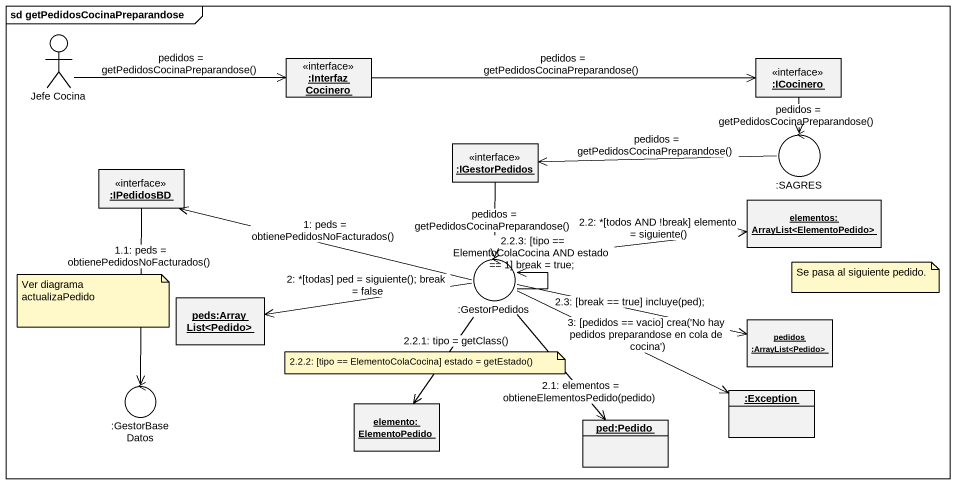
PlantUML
@startuml
mainframe sd getPedidosCocinaPreparandose
allowmixing
hide circle
hide empty members
actor "Jefe Cocina" as Jefe_Cocina
object ":Interfaz Cocinero" as Interfaz_Cocinero <<interface>>
object ":ICocinero" as ICocinero <<interface>>
control ":SAGRES" as SAGRES
object ":IPedidosBD" as IPedidosBD <<interface>>
object ":IGestorPedidos" as IGestorPedidos <<interface>>
object "elementos: ArrayList<ElementoPedido>" as elementos_ArrayList
control ":GestorPedidos" as GestorPedidos
object "peds:ArrayList<Pedido>" as peds_ArrayList_Pedido
object "pedidos :ArrayList<Pedido>" as pedidos_ArrayList_Pedido
control ":GestorBaseDatos" as GestorBaseDatos
object ":Exception" as Exception_
object "elemento: ElementoPedido" as elemento_ElementoPedido
object "ped:Pedido" as ped_Pedido
Jefe_Cocina -right-> Interfaz_Cocinero : pedidos = getPedidosCocinaPreparandose()
Interfaz_Cocinero -right-> ICocinero : pedidos = getPedidosCocinaPreparandose()
ICocinero --> SAGRES : pedidos = getPedidosCocinaPreparandose()
SAGRES -left-> IGestorPedidos : pedidos = getPedidosCocinaPreparandose()
IPedidosBD --> GestorBaseDatos : 1.1: peds = obtienePedidosNoFacturados()
IGestorPedidos --> GestorPedidos : pedidos = getPedidosCocinaPreparandose()
GestorPedidos -left-> IPedidosBD : 1: peds = obtienePedidosNoFacturados()
GestorPedidos -right-> elementos_ArrayList : 2.2: *[todos AND !break] elemento = siguiente()
GestorPedidos --> GestorPedidos : 2.2.3: [tipo == ElementoColaCocina AND estado == 1] break = true;
GestorPedidos -left-> peds_ArrayList_Pedido : 2: *[todas] ped = siguiente(); break = false
GestorPedidos -right-> pedidos_ArrayList_Pedido : 2.3: [break == true] incluye(ped);
GestorPedidos -right-> Exception_ : 3: [pedidos == vacio] crea('No hay pedidos preparandose en cola de cocina')
GestorPedidos --> elemento_ElementoPedido : 2.2.1: tipo = getClass()
GestorPedidos --> ped_Pedido : 2.1: elementos = obtieneElementosPedido(pedido)
note as N1
  Se pasa al siguiente pedido.
end note
note as N2
  Ver diagrama actualizaPedido
end note
note as N3
  2.2.2: [tipo == ElementoColaCocina] estado = getEstado()
end note
@enduml
